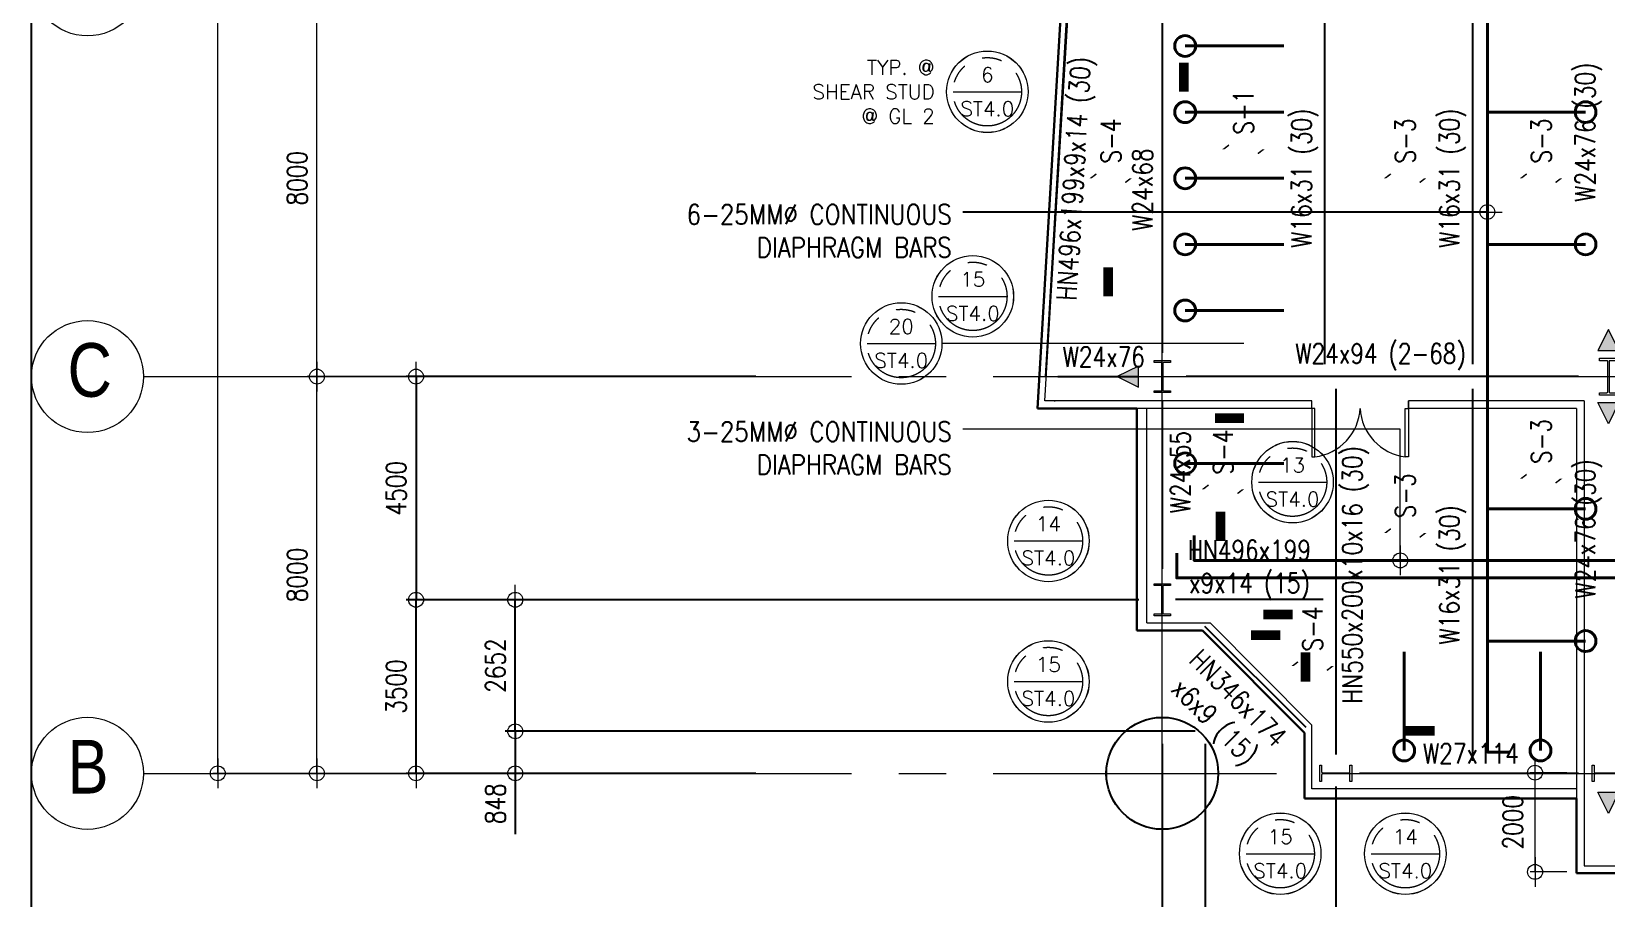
# Model space of a CAD drawing. Header units: millimetres. Extents: x -101701 to 170890, y -50253 to 85631.
# Drawn here: x -77990 to -46213, y -5012 to 12470 of the extents above; entities that cross this region are included whole.
import ezdxf
from ezdxf.enums import TextEntityAlignment as Align

# ---------------------------------------------------------------- set-up
doc = ezdxf.new("R2010")
doc.units = ezdxf.units.MM
doc.header["$MEASUREMENT"] = 0
doc.linetypes.add('CENTER2', pattern=[28.575, 19.05, -3.175, 3.175, -3.175])
doc.linetypes.add('PHANTOM2', pattern=[1.25, 0.625, -0.125, 0.125, -0.125, 0.125, -0.125])
doc.layers.get('0').update_dxf_attribs({"lineweight": 0})
for name, color, linetype, lineweight in [('A_ARCHITECTURAL BACKGROUND', 251, 'Continuous', 5), ('COLUMN', 2, 'Continuous', 20), ('GRIDLINES_DIM', 252, 'Continuous', 5), ('HATCH', 8, 'Continuous', 5), ('S-ANNO-DIMS', 252, 'Continuous', 5), ('S-ANNO-MARK', 2, 'Continuous', 9), ('S-ANNO-NPLT', 7, 'Continuous', 9), ('S-Anno-Symb', 143, 'PHANTOM2', 15), ('S-BEAM', 5, 'Continuous', 25), ('S-BEAM-IDEN', 2, 'Continuous', 9), ('S-BRACE', 2, 'Continuous', 18), ('S-COLS', 2, 'Continuous', 20), ('S-CONN', 1, 'Continuous', 9), ('S_COL', 2, 'Continuous', 20), ('S_DRB', 4, 'Continuous', 40), ('S_GRID LINES', 252, 'Continuous', 5), ('S_SLAB EDGE', 2, 'Continuous', 30), ('TEXT', 2, 'Continuous', 20)]:
    doc.layers.add(name, color=color, linetype=linetype, lineweight=lineweight)
doc.layers.add('GUIDE', color=191, linetype='Continuous', plot=False)
doc.styles.add('1', font='simplex.shx', dxfattribs={"width": 0.85, "height": 300})
doc.styles.add('ARIALNW', font='ARIALN.TTF')
doc.styles.add('ROMANSX', font='ROMANS.shx', dxfattribs={"height": 0.09375})
doc.styles.add('SIMPLEX', font='SIMPLEX.shx', dxfattribs={"width": 0.8, "height": 400})
doc.dimstyles.new('DIM_100', dxfattribs={"dimtxt": 1000, "dimasz": 2, "dimexe": 100, "dimexo": 250, "dimgap": 250, "dimtad": 1, "dimdec": 0, "dimrnd": 1, "dimdsep": 46, "dimtxsty": '1', "dimblk1": 'ESCADIM_ARW', "dimblk2": 'ESCADIM_ARW', "dimsah": 1, "dimcen": 50, "dimclrd": 256, "dimclre": 256, "dimclrt": 52, "dimadec": 0, "dimazin": 0, "dimtfac": 1, "dimtdec": 0, "dimtofl": 0, "dimtmove": 0, "dimatfit": 3, "dimldrblk": 'ESCADIM_ARW', "dimfxl": 1, "dimtolj": 1, "dimtzin": 0, "dimarcsym": 0})
doc.dimstyles.new('DIM_200', dxfattribs={"dimtxt": 400, "dimasz": 2, "dimexe": 200, "dimexo": 200, "dimgap": 200, "dimtad": 1, "dimdec": 0, "dimrnd": 1, "dimzin": 1, "dimdsep": 46, "dimtxsty": 'SIMPLEX', "dimblk1": 'ESCADIM_ARW', "dimblk2": 'ESCADIM_ARW', "dimsah": 1, "dimcen": 50, "dimclrd": 251, "dimclre": 251, "dimclrt": 52, "dimazin": 0, "dimtfac": 1, "dimtdec": 0, "dimtofl": 0, "dimtmove": 0, "dimatfit": 3, "dimldrblk": 'ESCADIM_ARW', "dimfxl": 1, "dimtolj": 1, "dimtzin": 0, "dimarcsym": 0})
doc.dimstyles.new('ESCA', dxfattribs={"dimtxt": 300, "dimasz": 1, "dimexe": 100, "dimexo": 100, "dimgap": 100, "dimtad": 1, "dimdec": 0, "dimrnd": 1, "dimdsep": 46, "dimtxsty": '1', "dimblk1": 'ESCADIM_ARW', "dimblk2": 'ESCADIM_ARW', "dimsah": 1, "dimcen": 50, "dimclrd": 256, "dimclre": 256, "dimclrt": 52, "dimadec": 0, "dimazin": 0, "dimtfac": 1, "dimtdec": 0, "dimtofl": 0, "dimtmove": 0, "dimatfit": 3, "dimldrblk": 'ESCADIM_ARW', "dimfxl": 1, "dimtolj": 1, "dimtzin": 0, "dimarcsym": 0})

# ---------------------------------------------------------------- blocks, each defined once
blk = doc.blocks.new('ARCHBACKGRND3')
at = {"layer": 'A_ARCHITECTURAL BACKGROUND', "color": 251, "ltscale": 10}
for p, q in [((-57504, 5021, 0), (-56602, 20100, 0)), ((-52122, 5021, 0), (-57504, 5021, 0)), ((-57304, 5009, 0), (-57303, 5021, 0)), ((-52122, 4871, 0), (-55650, 4871, 0)), ((-55449, 544, 0), (-55449, 4871, 0)), ((-52122, 4871, 0), (-52122, 5021, 0)), ((-52122, 4882, 0), (-52122, 4871, 0)), ((-52122, 4871, 0), (-52122, 3894, 0)), ((-52057, 4871, 0), (-52122, 4871, 0)), ((-52057, 3894, 0), (-52057, 4871, 0)), ((-50233, 3894, 0), (-50233, 4871, 0)), ((-50233, 4871, 0), (-50168, 4871, 0)), ((-50168, 5021, 0), (-50168, 4871, 0)), ((-50168, 4871, 0), (-50168, 5021, 0)), ((-46626, 5021, 0), (-50168, 5021, 0)), ((-50168, 4871, 0), (-50168, 3894, 0)), ((-46777, 4871, 0), (-50168, 4871, 0)), ((-46777, 4871, 0), (-46777, -2996, 0)), ((-46626, 5021, 0), (-46626, -4352, 0)), ((-52122, 3894, 0), (-52057, 3894, 0)), ((-50168, 3894, 0), (-50233, 3894, 0)), ((-55449, 544, 0), (-54172, 544, 0)), ((-54172, 544, 0), (-52118, -1518, 0)), ((-52118, -2798, 0), (-52118, -1518, 0)), ((-52268, -2996, 0), (-52268, -1669, 0)), ((-46777, -2798, 0), (-52118, -2798, 0)), ((-46626, -4352, 0), (-38576, -4352, 0))]:
    blk.add_line(p, q, dxfattribs=at)
at = {"layer": 'HATCH', "color": 251, "linetype": 'ByBlock', "ltscale": 0.5}
for centre, start, end in [((-52180, 4923, 0), 276.8071, 357.1428), ((-50110, 4923, 0), 182.8572, 263.1929)]:
    blk.add_arc(centre, 1036, start, end, dxfattribs=at)
at = {"layer": 'S_SLAB EDGE', "color": 2, "ltscale": 10}
for p, q in [((-57654, 4871, 0), (-56752, 20163, 0)), ((-55650, 4871, 0), (-57654, 4871, 0)), ((-55650, 394, 0), (-55650, 4871, 0)), ((-55650, 394, 0), (-54322, 394, 0)), ((-54322, 394, 0), (-52268, -1669, 0)), ((-52268, -2996, 0), (-52268, -1669, 0)), ((-46777, -2996, 0), (-52268, -2996, 0)), ((-46777, -2996, 0), (-46777, -4502, 0)), ((-46777, -4502, 0), (-38513, -4502, 0))]:
    blk.add_line(p, q, dxfattribs=at)
blk = doc.blocks.new('Bubble')
at = {"layer": 'S-ANNO-NPLT'}
blk.add_circle((0, 0), 0.261, dxfattribs=at)
at = {"layer": 'S-Anno-Symb', "color": 0}
blk.add_line((-0.219, 0), (0.219, 0), dxfattribs=at)
blk.add_circle((0, 0), 0.219, dxfattribs=at)
at = {"layer": 'S-Anno-Symb', "style": 'ROMANSX'}
for tag, p in [('1', (0, 0.109)), ('S1', (0, -0.109))]:
    blk.add_attdef(tag, text='', height=0.0937, dxfattribs=at).set_placement(p, align=Align.MIDDLE_CENTER)
at = {"layer": 'S-Anno-Symb', "style": 'ROMANSX', "width": 1.018385, "flags": 8}
blk.add_attdef('LONG', text='', height=0.0937, dxfattribs=at).set_placement((-0.18, -0.125), (0.18, -0.125), align=Align.FIT)
blk = doc.blocks.new('ESCADIM_ARW')
at = {"color": 7}
blk.add_line((-150, 0), (150, 0), dxfattribs=at)
blk.add_circle((0, 0), 75, dxfattribs=at)
blk = doc.blocks.new('11F COLUMN LAYOUT')
at = {"layer": 'COLUMN', "lineweight": 13}
for points in [[(0, 7677), (-164, 7677), (-164, 7714), (-30, 7714, 0.414214), (-10, 7734), (-10, 8266, 0.414214), (-30, 8286), (-164, 8286), (-164, 8323), (164, 8323), (164, 8286), (30, 8286, 0.414214), (10, 8266), (10, 7734, 0.414214), (30, 7714), (164, 7714), (164, 7677), (0, 7677)], [(0, 3177), (-164, 3177), (-164, 3214), (-30, 3214, 0.414214), (-10, 3234), (-10, 3766, 0.414214), (-30, 3786), (-164, 3786), (-164, 3823), (164, 3823), (164, 3786), (30, 3786, 0.414214), (10, 3766), (10, 3234, 0.414214), (30, 3214), (164, 3214), (164, 3177), (0, 3177)], [(3177, 0), (3177, 164), (3214, 164), (3214, 30, 0.414214), (3234, 10), (3766, 10, 0.414214), (3786, 30), (3786, 164), (3823, 164), (3823, -164), (3786, -164), (3786, -30, 0.414214), (3766, -10), (3234, -10, 0.414214), (3214, -30), (3214, -164), (3177, -164), (3177, 0)], [(8670, 0), (8670, 166), (8713, 166), (8713, 32, 0.414214), (8733, 12), (9267, 12, 0.414214), (9287, 32), (9287, 166), (9330, 166), (9330, -166), (9287, -166), (9287, -32, 0.414214), (9267, -12), (8733, -12, 0.414214), (8713, -32), (8713, -166), (8670, -166), (8670, 0)]]:
    blk.add_lwpolyline(points, format="xyb", dxfattribs=at)
at = {"layer": 'S_COL', "ltscale": 0.05, "elevation": 0}
blk.add_lwpolyline([(9000, 7626), (8818, 7626), (8818, 7675), (8969, 7675, 0.414214), (8987, 7693), (8987, 8304, 0.414214), (8969, 8321), (8818, 8321), (8818, 8370), (9182, 8370), (9182, 8321), (9031, 8321, 0.414214), (9013, 8304), (9013, 7693, 0.414214), (9031, 7675), (9182, 7675), (9182, 7626), (9000, 7626)], format="xyb", dxfattribs=at)
blk = doc.blocks.new('11TH FRAMING LAYOUT')
at = {"layer": 'S-CONN'}
for points in [[(8789, 8524), (8999, 8953), (9210, 8524)], [(-481, 7789), (-910, 7999), (-481, 8210)], [(8789, 7476), (8999, 7047), (9210, 7476)], [(8788, -381), (8999, -810), (9209, -381)]]:
    blk.add_hatch(color=256, dxfattribs=at).paths.add_polyline_path(points)
at = {"layer": 'GUIDE', "ltscale": 0.05}
blk.add_circle((0, 0), 1129, dxfattribs=at)
at = {"layer": 'S-BEAM'}
for p, q in [((-1511, 22392, 0), (-2360, 8000, 0)), ((3275, 15750, 0), (3275, 8250, 0)), ((6259, 15750, 0), (6259, 8250, 0)), ((-1, 15394, 0), (0, 8481)), ((-2107, 8000), (-481, 8000)), ((8394, 8000, 0), (481, 8000)), ((3500, 7750, 0), (3500, 381, 0)), ((6259, 7750, 0), (6259, 250, 0)), ((0, 7519), (0, 4122, 0)), ((3247, 3506, 0), (267, 3506, 0)), ((2905, 921, 0), (859, 2958, 0)), ((8394, 0, 0), (3976, 0, 0))]:
    blk.add_line(p, q, dxfattribs=at)
at = {"layer": 'S-CONN', "color": 1, "elevation": 0}
for points in [[(9210, 8524), (8999, 8953), (8789, 8524), (9211, 8524)], [(9210, 7476), (8999, 7047), (8789, 7476), (9211, 7476)], [(9209, -381), (8999, -810), (8788, -381), (9210, -381)]]:
    blk.add_lwpolyline(points, dxfattribs=at)
at = {"layer": 'S-CONN', "color": 1}
blk.add_lwpolyline([(-481, 8210), (-910, 7999), (-481, 7789), (-481, 8211)], dxfattribs=at)
blk = doc.blocks.new('*D118')
at = {"color": 251, "lineweight": -2, "ltscale": 0.05, "transparency": 16777216}
for p, q in [((-200, 16000), (-9256.27824, 16000)), ((-9056.27824, 8002), (-9056.27824, 15998)), ((-200, 8000), (-9256.27824, 8000))]:
    blk.add_line(p, q, dxfattribs=at)
at = {"layer": 'Defpoints', "color": 0, "ltscale": 0.05, "transparency": 16777216}
for p in [(-9056.27824, 16000), (0, 16000, 0), (0, 8000, 0)]:
    blk.add_point(p, dxfattribs=at)
at = {"color": 251, "lineweight": -2, "ltscale": 0.05, "transparency": 16777216, "xscale": 2, "yscale": 2, "zscale": 2}
for p, rotation in [((-9056.27824, 16000), 90), ((-9056.27824, 8000), 270)]:
    blk.add_blockref('ESCADIM_ARW', p, dxfattribs=dict(at, rotation=rotation))
at = {"color": 52, "ltscale": 0.05, "transparency": 16777216, "insert": (-9456.27824, 12000), "char_height": 400, "attachment_point": 5, "rotation": 90, "style": 'SIMPLEX'}
blk.add_mtext('\\A1;{\\W0.8;8000}', dxfattribs=at)
blk = doc.blocks.new('*D119')
at = {"layer": 'Defpoints', "color": 0, "transparency": 16777216}
for p in [(-11056.27824, 56000), (0, 56000, 0), (0, 8000, 0)]:
    blk.add_point(p, dxfattribs=at)
at = {"layer": 'GRIDLINES_DIM', "lineweight": -2, "transparency": 16777216}
for p, q in [((-250, 56000), (-11156.27824, 56000)), ((-11056.27824, 8002), (-11056.27824, 55998)), ((-250, 8000), (-11156.27824, 8000))]:
    blk.add_line(p, q, dxfattribs=at)
at = {"layer": 'GRIDLINES_DIM', "lineweight": -2, "transparency": 16777216, "xscale": 2, "yscale": 2, "zscale": 2}
for p, rotation in [((-11056.27824, 56000), 90), ((-11056.27824, 8000), 270)]:
    blk.add_blockref('ESCADIM_ARW', p, dxfattribs=dict(at, rotation=rotation))
at = {"layer": 'GRIDLINES_DIM', "color": 52, "transparency": 16777216, "insert": (-11506.27324, 32000), "char_height": 300, "attachment_point": 5, "rotation": 90, "style": '1'}
blk.add_mtext('\\A1;{\\H1.3333x;\\W0.8;48000}', dxfattribs=at)
blk = doc.blocks.new('*D122')
at = {"layer": 'Defpoints', "color": 0, "transparency": 16777216}
for p in [(15521, 8013), (16409, 8013, 0), (16409, 6013, 0)]:
    blk.add_point(p, dxfattribs=at)
at = {"layer": 'GRIDLINES_DIM', "lineweight": -2, "transparency": 16777216}
for p, q in [((16159, 8013), (15421, 8013)), ((15521, 6015), (15521, 8011)), ((16159, 6013), (15421, 6013))]:
    blk.add_line(p, q, dxfattribs=at)
at = {"layer": 'GRIDLINES_DIM', "lineweight": -2, "transparency": 16777216, "xscale": 2, "yscale": 2, "zscale": 2}
for p, rotation in [((15521, 8013), 90), ((15521, 6013), 270)]:
    blk.add_blockref('ESCADIM_ARW', p, dxfattribs=dict(at, rotation=rotation))
at = {"layer": 'GRIDLINES_DIM', "color": 52, "transparency": 16777216, "insert": (15071, 7013), "char_height": 400, "attachment_point": 5, "rotation": 90, "style": 'SIMPLEX'}
blk.add_mtext('\\A1;{\\W0.8;2000}', dxfattribs=at)
blk = doc.blocks.new('*D123')
at = {"color": 251, "lineweight": -2, "ltscale": 0.05, "transparency": 16777216}
for p, q in [((-200, 24000), (-9256.27824, 24000)), ((-9056.27824, 16002), (-9056.27824, 23998)), ((-200, 16000), (-9256.27824, 16000))]:
    blk.add_line(p, q, dxfattribs=at)
at = {"layer": 'Defpoints', "color": 0, "ltscale": 0.05, "transparency": 16777216}
for p in [(-9056.27824, 24000), (0, 24000, 0), (0, 16000, 0)]:
    blk.add_point(p, dxfattribs=at)
at = {"color": 251, "lineweight": -2, "ltscale": 0.05, "transparency": 16777216, "xscale": 2, "yscale": 2, "zscale": 2}
for p, rotation in [((-9056.27824, 24000), 90), ((-9056.27824, 16000), 270)]:
    blk.add_blockref('ESCADIM_ARW', p, dxfattribs=dict(at, rotation=rotation))
at = {"color": 52, "ltscale": 0.05, "transparency": 16777216, "insert": (-9456.27824, 20000), "char_height": 400, "attachment_point": 5, "rotation": 90, "style": 'SIMPLEX'}
blk.add_mtext('\\A1;{\\W0.8;8000}', dxfattribs=at)
blk = doc.blocks.new('*D70')
at = {"layer": 'Defpoints', "color": 0, "transparency": 16777216}
for p in [(-43175, -2240, 0), (-46175, -10739), (-46175, -15368)]:
    blk.add_point(p, dxfattribs=at)
at = {"layer": 'GRIDLINES_DIM', "lineweight": -2, "transparency": 16777216}
for p, q in [((-43175, -2490), (-43175, -15468)), ((-46175, -10989), (-46175, -15468)), ((-43177, -15368), (-46173, -15368))]:
    blk.add_line(p, q, dxfattribs=at)
at = {"layer": 'GRIDLINES_DIM', "lineweight": -2, "transparency": 16777216, "xscale": 2, "yscale": 2, "zscale": 2, "rotation": 180}
blk.add_blockref('ESCADIM_ARW', (-46175, -15368), dxfattribs=at)
at = {"layer": 'GRIDLINES_DIM', "lineweight": -2, "transparency": 16777216, "xscale": 2, "yscale": 2, "zscale": 2}
blk.add_blockref('ESCADIM_ARW', (-43175, -15368), dxfattribs=at)
at = {"layer": 'GRIDLINES_DIM', "color": 52, "transparency": 16777216, "insert": (-44675, -14918), "char_height": 400, "attachment_point": 5, "style": 'SIMPLEX'}
blk.add_mtext('\\A1;3000', dxfattribs=at)
blk = doc.blocks.new('*D74')
at = {"layer": 'Defpoints', "color": 0, "transparency": 16777216}
for p in [(-51675, -2505, 0), (-55175, -10739), (-55175, -15368)]:
    blk.add_point(p, dxfattribs=at)
at = {"layer": 'GRIDLINES_DIM', "lineweight": -2, "transparency": 16777216}
for p, q in [((-51675, -2755), (-51675, -15468)), ((-55175, -10989), (-55175, -15468)), ((-51677, -15368), (-55173, -15368))]:
    blk.add_line(p, q, dxfattribs=at)
at = {"layer": 'GRIDLINES_DIM', "lineweight": -2, "transparency": 16777216, "xscale": 2, "yscale": 2, "zscale": 2, "rotation": 180}
blk.add_blockref('ESCADIM_ARW', (-55175, -15368), dxfattribs=at)
at = {"layer": 'GRIDLINES_DIM', "lineweight": -2, "transparency": 16777216, "xscale": 2, "yscale": 2, "zscale": 2}
blk.add_blockref('ESCADIM_ARW', (-51675, -15368), dxfattribs=at)
at = {"layer": 'GRIDLINES_DIM', "color": 52, "transparency": 16777216, "insert": (-53425, -14918), "char_height": 400, "attachment_point": 5, "style": 'SIMPLEX'}
blk.add_mtext('\\A1;{\\W0.8;3500}', dxfattribs=at)
blk = doc.blocks.new('*D75')
at = {"layer": 'Defpoints', "color": 0, "transparency": 16777216}
for p in [(-54312, -1643, 0), (-51675, -2505, 0), (-54312, -13368)]:
    blk.add_point(p, dxfattribs=at)
at = {"layer": 'GRIDLINES_DIM', "lineweight": -2, "transparency": 16777216}
for p, q in [((-54312, -1893), (-54312, -13468)), ((-51675, -2755), (-51675, -13468)), ((-51677, -13368), (-54310, -13368))]:
    blk.add_line(p, q, dxfattribs=at)
at = {"layer": 'GRIDLINES_DIM', "lineweight": -2, "transparency": 16777216, "xscale": 2, "yscale": 2, "zscale": 2, "rotation": 180}
blk.add_blockref('ESCADIM_ARW', (-54312, -13368), dxfattribs=at)
at = {"layer": 'GRIDLINES_DIM', "lineweight": -2, "transparency": 16777216, "xscale": 2, "yscale": 2, "zscale": 2}
blk.add_blockref('ESCADIM_ARW', (-51675, -13368), dxfattribs=at)
at = {"layer": 'GRIDLINES_DIM', "color": 52, "transparency": 16777216, "insert": (-52994, -12918), "char_height": 400, "attachment_point": 5, "style": 'SIMPLEX'}
blk.add_mtext('\\A1;{\\W0.8;2637}', dxfattribs=at)
blk = doc.blocks.new('*D76')
at = {"layer": 'Defpoints', "color": 0, "transparency": 16777216}
for p in [(-55175, -1644, 0), (-54312, -1643, 0), (-55175, -13368)]:
    blk.add_point(p, dxfattribs=at)
at = {"layer": 'GRIDLINES_DIM', "lineweight": -2, "transparency": 16777216}
for p, q in [((-55175, -1894), (-55175, -13468)), ((-54312, -1893), (-54312, -13468)), ((-55175, -13368), (-56500, -13368)), ((-54314, -13368), (-55173, -13368))]:
    blk.add_line(p, q, dxfattribs=at)
at = {"layer": 'GRIDLINES_DIM', "lineweight": -2, "transparency": 16777216, "xscale": 2, "yscale": 2, "zscale": 2, "rotation": 180}
blk.add_blockref('ESCADIM_ARW', (-55175, -13368), dxfattribs=at)
at = {"layer": 'GRIDLINES_DIM', "lineweight": -2, "transparency": 16777216, "xscale": 2, "yscale": 2, "zscale": 2}
blk.add_blockref('ESCADIM_ARW', (-54312, -13368), dxfattribs=at)
at = {"layer": 'GRIDLINES_DIM', "color": 52, "transparency": 16777216, "insert": (-55838, -12918), "char_height": 400, "attachment_point": 5, "style": 'SIMPLEX'}
blk.add_mtext('\\A1;{\\W0.8;863}', dxfattribs=at)
blk = doc.blocks.new('*D95')
at = {"color": 251, "lineweight": -2, "ltscale": 0.05, "transparency": 16777216}
for p, q in [((-63375, 5511), (-70431, 5511)), ((-70231, 5509), (-70231, 1013)), ((-55649, 1011), (-70431, 1011))]:
    blk.add_line(p, q, dxfattribs=at)
at = {"layer": 'Defpoints', "color": 0, "ltscale": 0.05, "transparency": 16777216}
for p in [(-63175, 5511, 0), (-70231, 1011), (-55449, 1011, 0)]:
    blk.add_point(p, dxfattribs=at)
at = {"color": 251, "lineweight": -2, "ltscale": 0.05, "transparency": 16777216, "xscale": 2, "yscale": 2, "zscale": 2}
for p, rotation in [((-70231, 5511), 90), ((-70231, 1011), 270)]:
    blk.add_blockref('ESCADIM_ARW', p, dxfattribs=dict(at, rotation=rotation))
at = {"color": 52, "ltscale": 0.05, "transparency": 16777216, "insert": (-70631, 3261), "char_height": 400, "attachment_point": 5, "rotation": 90, "style": 'SIMPLEX'}
blk.add_mtext('\\A1;{\\W0.8;4500}', dxfattribs=at)
blk = doc.blocks.new('*D96')
at = {"color": 251, "lineweight": -2, "ltscale": 0.05, "transparency": 16777216}
for p, q in [((-55649, 1011), (-70431, 1011)), ((-70231, -2487), (-70231, 1009)), ((-63375, -2489), (-70431, -2489))]:
    blk.add_line(p, q, dxfattribs=at)
at = {"layer": 'Defpoints', "color": 0, "ltscale": 0.05, "transparency": 16777216}
for p in [(-70231, 1011), (-55449, 1011, 0), (-63175, -2489, 0)]:
    blk.add_point(p, dxfattribs=at)
at = {"color": 251, "lineweight": -2, "ltscale": 0.05, "transparency": 16777216, "xscale": 2, "yscale": 2, "zscale": 2}
for p, rotation in [((-70231, 1011), 90), ((-70231, -2489), 270)]:
    blk.add_blockref('ESCADIM_ARW', p, dxfattribs=dict(at, rotation=rotation))
at = {"color": 52, "ltscale": 0.05, "transparency": 16777216, "insert": (-70631, -739), "char_height": 400, "attachment_point": 5, "rotation": 90, "style": 'SIMPLEX'}
blk.add_mtext('\\A1;{\\W0.8;3500}', dxfattribs=at)
blk = doc.blocks.new('*D97')
at = {"color": 251, "lineweight": -2, "ltscale": 0.05, "transparency": 16777216}
for p, q in [((-55649, 1011), (-68431, 1011)), ((-68231, -1639), (-68231, 1009)), ((-54512, -1641), (-68431, -1641))]:
    blk.add_line(p, q, dxfattribs=at)
at = {"layer": 'Defpoints', "color": 0, "ltscale": 0.05, "transparency": 16777216}
for p in [(-68231, 1011), (-55449, 1011, 0), (-54312, -1641, 0)]:
    blk.add_point(p, dxfattribs=at)
at = {"color": 251, "lineweight": -2, "ltscale": 0.05, "transparency": 16777216, "xscale": 2, "yscale": 2, "zscale": 2}
for p, rotation in [((-68231, 1011), 90), ((-68231, -1641), 270)]:
    blk.add_blockref('ESCADIM_ARW', p, dxfattribs=dict(at, rotation=rotation))
at = {"color": 52, "ltscale": 0.05, "transparency": 16777216, "insert": (-68631, -315), "char_height": 400, "attachment_point": 5, "rotation": 90, "style": 'SIMPLEX'}
blk.add_mtext('\\A1;{\\W0.8;2652}', dxfattribs=at)
blk = doc.blocks.new('*D98')
at = {"color": 251, "lineweight": -2, "ltscale": 0.05, "transparency": 16777216}
for p, q in [((-54512, -1641), (-68431, -1641)), ((-68231, -1643), (-68231, -2487)), ((-63375, -2489), (-68431, -2489)), ((-68231, -2489), (-68231, -3714))]:
    blk.add_line(p, q, dxfattribs=at)
at = {"layer": 'Defpoints', "color": 0, "ltscale": 0.05, "transparency": 16777216}
for p in [(-54312, -1641, 0), (-68231, -2489), (-63175, -2489, 0)]:
    blk.add_point(p, dxfattribs=at)
at = {"color": 251, "lineweight": -2, "ltscale": 0.05, "transparency": 16777216, "xscale": 2, "yscale": 2, "zscale": 2}
for p, rotation in [((-68231, -1641), 90), ((-68231, -2489), 270)]:
    blk.add_blockref('ESCADIM_ARW', p, dxfattribs=dict(at, rotation=rotation))
at = {"color": 52, "ltscale": 0.05, "transparency": 16777216, "insert": (-68631, -3102), "char_height": 400, "attachment_point": 5, "rotation": 90, "style": 'SIMPLEX'}
blk.add_mtext('\\A1;{\\W0.8;848}', dxfattribs=at)
blk = doc.blocks.new('DIM_GRIDLINES_2')
for centre in [(-13685.6, 24000, 0), (-13685.6, 16000, 0), (-13685.6, 8000, 0)]:
    blk.add_circle(centre, 1129.4)
at = {"layer": 'GRIDLINES_DIM', "linetype": 'CENTER2', "ltscale": 300}
for p, q in [((8000, -10379.6), (8000, 63813, 0)), ((-12556.3, 16000, 0), (50790.7, 16000, 0)), ((-12556.3, 8000, 0), (50790.7, 8000, 0))]:
    blk.add_line(p, q, dxfattribs=at)
at = {"layer": 'GUIDE', "ltscale": 0.05}
blk.add_circle((8000, 8000, 0), 1129.4, dxfattribs=at)
at = {"layer": 'TEXT', "char_height": 1082.3, "width": 6807.085, "attachment_point": 1, "style": 'ARIALNW'}
for s, insert in [('C', (-14087.5, 16675.4, 0)), ('B', (-14087.5, 8675.4, 0))]:
    blk.add_mtext(s, dxfattribs=dict(at, insert=insert))
at = {"ltscale": 0.05}
for base, p1, p2, picture, middle in [((-9056.3, 24000, 0), (0, 16000, 0), (0, 24000, 0), '*D123', (-9456.3, 20000, 0)), ((-9056.3, 16000, 0), (0, 8000, 0), (0, 16000, 0), '*D118', (-9456.3, 12000, 0))]:
    dim = blk.add_linear_dim(base=base, p1=p1, p2=p2, angle=90, text='{\\W0.8;<>}', dimstyle='DIM_200', dxfattribs=at)
    dim.commit()
    dim.dimension.update_dxf_attribs({"geometry": picture, "text_midpoint": middle})
at = {"layer": 'GRIDLINES_DIM'}
dim = blk.add_linear_dim(base=(-11056.3, 56000, 0), p1=(0, 8000, 0), p2=(0, 56000, 0), angle=90, text='{\\H1.3333x;\\W0.8;<>}', dimstyle='DIM_100', override={"dimtxt": 400, "dimtxsty": '1'}, dxfattribs=at)
dim.commit()
dim.dimension.update_dxf_attribs({"geometry": '*D119', "text_midpoint": (-11506.3, 32000, 0)})
dim = blk.add_linear_dim(base=(15520.6, 8012.6, 0), p1=(16408.8, 6012.6, 0), p2=(16408.8, 8012.6, 0), angle=90, text='{\\W0.8;<>}', dimstyle='DIM_100', override={"dimtxt": 400, "dimtxsty": 'SIMPLEX'}, dxfattribs=at)
dim.commit()
dim.dimension.update_dxf_attribs({"geometry": '*D122', "text_midpoint": (15520.6, 7012.6, 0), "dimtype": 128})
blk = doc.blocks.new("ADD' L BARS")
at = {"layer": 'S_DRB'}
for p, q in [((10450, 22666.4, 0), (8460.4, 22666.4, 0)), ((10450.1, 21333.2, 0), (8460.5, 21333.2, 0)), ((10450.3, 19999.9, 0), (8460.7, 19999.9, 0)), ((10450.4, 18666.6, 0), (8460.8, 18666.6, 0)), ((10450.6, 17333.3, 0), (8461, 17333.3, 0)), ((10450, 14250.2, 0), (8460.4, 14250.2, 0)), ((12879.1, 10450, 0), (12879.1, 8460.4, 0)), ((15629.3, 10450, 0), (15629.3, 8460.4, 0))]:
    blk.add_line(p, q, dxfattribs=at)
at = {"layer": 'S_DRB', "color": 4, "elevation": 0}
blk.add_lwpolyline([(22866.9, 12793.6), (22866.9, 12293.6), (8642.5, 12293.6), (8642.5, 12793.6)], dxfattribs=at)
at = {"layer": 'S_DRB'}
for centre in [(8460.4, 22666.4, 0), (8460.5, 21333.2, 0), (8460.7, 19999.9, 0), (8460.8, 18666.6, 0), (8461, 17333.3, 0), (8460.4, 14250.2, 0), (12879.1, 8460.4, 0), (15629.3, 8460.4, 0)]:
    blk.add_circle(centre, 210.4, dxfattribs=at)
at = {"layer": 'S-BEAM-IDEN', "insert": (3752.1, 15089.7, 0), "char_height": 400, "attachment_point": 3, "style": '1'}
blk.add_mtext_dynamic_manual_height_columns('3-25MM∅ CONTINUOUS \\PDIAPHRAGM BARS', width=8791.578, gutter_width=1, heights=[0], dxfattribs=at)
at = {"layer": 'S-ANNO-DIMS', "color": 4}
blk.add_leader([(12800, 12293.6, 0), (12800, 14937.1, 0), (3976.4, 14937.1, 0)], dimstyle='ESCA', override={"dimasz": 2, "dimtad": 0, "dimfxl": 0.0625}, dxfattribs=at)

msp = doc.modelspace()

# ---------------------------------------------------------------- linework, layer by layer
at = {"layer": 'GUIDE', "ltscale": 0.5, "elevation": -106.73928}
msp.add_lwpolyline([(-77989.96083, 53324.28514), (-5925.3379, 53324.28514), (-5925.3379, -34476.50554), (-77989.96083, -34476.50554)], close=True, dxfattribs=at)
at = {"layer": 'GUIDE', "ltscale": 0.5}
msp.add_circle((-55174.97233, -2488.74009, -0.00001), 1129.35513, dxfattribs=at)
at = {"layer": 'S-ANNO-MARK', "elevation": -0.00002}
for points in [[(-56505.98933, 9598.19382, 29.99952, 29.99952, 0), (-56619.03366, 9511.19268, 0, 0, 0), (-55809.45611, 9511.19268, 29.99952, 29.99952, 0), (-55922.50044, 9424.19155, 0, 0, 0)], [(-50565.60049, 9598.26103, 29.99952, 29.99952, 0), (-50678.64482, 9511.2599, 0, 0, 0), (-49869.06727, 9511.2599, 29.99952, 29.99952, 0), (-49982.1116, 9424.25876, 0, 0, 0)], [(-47824.10621, 9598.26103, 29.99952, 29.99952, 0), (-47937.15054, 9511.2599, 0, 0, 0), (-47127.57299, 9511.2599, 29.99952, 29.99952, 0), (-47240.61732, 9424.25876, 0, 0, 0)], [(-47824.10621, 3539.52292, 29.99952, 29.99952, 0), (-47937.15054, 3452.52178, 0, 0, 0), (-47127.57299, 3452.52178, 29.99952, 29.99952, 0), (-47240.61732, 3365.52065, 0, 0, 0)], [(-54241.53326, 3326.69266, 29.99952, 29.99952, 0), (-54354.57759, 3239.69152, 0, 0, 0), (-53545.00004, 3239.69152, 29.99952, 29.99952, 0), (-53658.04437, 3152.69039, 0, 0, 0)], [(-50565.60049, 2443.86015, 29.99952, 29.99952, 0), (-50678.64482, 2356.85901, 0, 0, 0), (-49869.06727, 2356.85901, 29.99952, 29.99952, 0), (-49982.1116, 2269.85788, 0, 0, 0)]]:
    msp.add_lwpolyline(points, format="xyseb", dxfattribs=at)
at = {"layer": 'S-ANNO-MARK'}
msp.add_lwpolyline([(-52437.508, -240.12702, 29.99952, 29.99952, 0), (-52550.55233, -327.12815, 0, 0, 0), (-51740.97478, -327.12815, 29.99952, 29.99952, 0), (-51854.0191, -414.12929, 0, 0, 0)], format="xyseb", dxfattribs=at)
at = {"layer": 'S-ANNO-NPLT'}
for centre in [(-58705.69997, 11254.54099, -0.00003), (-58997.96065, 7129.36371, -0.00002), (-60442, 6178.36, -0.00002), (-52547.40764, 3381.86639, -0.00002), (-57472.69902, 2196.88385, -0.00003), (-57472.69902, -637.1, -0.00001), (-52796.25838, -4109.86998, -0.00001), (-50271.52, -4109.86998, -0.00002)]:
    msp.add_circle(centre, 821.36597, dxfattribs=at)
at = {"layer": 'S-Anno-Symb', "linetype": 'ByBlock'}
msp.add_line((-53527, 6178.36, -0.00002), (-59620.63403, 6178.36, -0.00002), dxfattribs=at)
for points, elevation in [([(-57884.334, 11254.54099, 0, 0, 0), (-54740.47808, 11254.54099, 196.07256, 196.07256, 0), (-54740.47808, 11842.75867, 0, 0, 0)], -0.00003), ([(-58176.59468, 7129.36371, 0, 0, 0), (-56265.73971, 7129.36371, 196.07256, 196.07256, 0), (-56265.73971, 7717.58139, 0, 0, 0)], -0.00002), ([(-53527, 6178.36, 0, 0, 0), (-53527, 4675.13768, 196.07256, 196.07256, 0), (-54115.21768, 4675.13768, 0, 0, 0)], -0.00002), ([(-56651.33305, 2196.88385, 0, 0, 0), (-53999.23086, 2196.88385, 196.07256, 196.07256, 0), (-53999.23086, 2785.10153, 0, 0, 0)], -0.00003), ([(-52547.40764, 2560.50041, 0, 0, 0), (-52547.40764, 713.37225, 196.07256, 196.07256, 0), (-53135.62532, 713.37225, 0, 0, 0)], -0.00002), ([(-52796.25838, -3288.504, 0, 0, 0), (-52796.25838, 294.88828, 196.07256, 196.07256, 0), (-53384.47606, 294.88828, 0, 0, 0)], -0.00001), ([(-56651.33305, -637.1, 0, 0, 0), (-52285.41294, -637.1, 196.07256, 196.07256, 0), (-52285.41294, -48.88232, 0, 0, 0)], -0.00001), ([(-50271.52, -3288.504, 0, 0, 0), (-50271.52, -1632.99584, 196.07256, 196.07256, 0), (-49683.30232, -1632.99584, 0, 0, 0)], -0.00002)]:
    msp.add_lwpolyline(points, format="xyseb", dxfattribs=dict(at, elevation=elevation))
at = {"layer": 'S-COLS', "elevation": -0.00001}
msp.add_lwpolyline([(-53829.3955, 10181.41105, 29.99952, 29.99952, 0), (-53942.43983, 10094.40992, 0, 0, 0), (-53132.86228, 10094.40992, 29.99952, 29.99952, 0), (-53245.9066, 10007.40878, 0, 0, 0)], format="xyseb", dxfattribs=at)
at = {"layer": 'S_DRB'}
for p, q in [((-48624.97233, 10844.59324, -0.00001), (-46635.33934, 10844.59324, -0.00001)), ((-48624.97233, 8177.92657, -0.00001), (-46635.33934, 8177.92657, -0.00001)), ((-48624.97233, 2844.59324, -0.00001), (-46635.33934, 2844.59324, -0.00001)), ((-48624.97233, 177.92657, -0.00001), (-46635.33934, 177.92657, -0.00001))]:
    msp.add_line(p, q, dxfattribs=at)
at = {"layer": 'S_DRB', "color": 4}
for points, elevation in [([(-48166.46661, -2059.38842), (-48616.46661, -2059.38842), (-48616.46661, 45116.53555), (-48166.46661, 45116.53555)], -0.00002), ([(-19505.95233, 1953.27424), (-19505.95233, 1453.27424), (-54882.50772, 1453.27424), (-54882.50772, 1953.27424)], -0.00003)]:
    msp.add_lwpolyline(points, dxfattribs=dict(at, elevation=elevation))
at = {"layer": 'S_DRB'}
for centre in [(-46635.33934, 10844.59324, -0.00001), (-46635.33934, 8177.92657, -0.00001), (-46635.33934, 2844.59324, -0.00001), (-46635.33934, 177.92657, -0.00001)]:
    msp.add_circle(centre, 210.36702, dxfattribs=at)

# ---------------------------------------------------------------- block references
at = {"layer": 'A_ARCHITECTURAL BACKGROUND', "color": 251, "ltscale": 10}
for name in ['11TH FRAMING LAYOUT', '11F COLUMN LAYOUT']:
    msp.add_blockref(name, (-55174.97233, -2488.74009, -0.00001), dxfattribs=at)
at = {"layer": 'A_ARCHITECTURAL BACKGROUND', "lineweight": 13}
msp.add_blockref('ARCHBACKGRND3', (-38.9141, 0, -0.00004), dxfattribs=at)
at = {"layer": 'S-Anno-Symb', "xscale": 3149.760000000242, "yscale": 3149.760000000242, "zscale": 3149.760000000242}
for p, values in [((-58705.69997, 11254.54099, -0.00003), {'1': '6', 'S1': 'ST4.0'}), ((-58997.96065, 7129.36371, -0.00002), {'1': '15', 'S1': 'ST4.0'}), ((-60442, 6178.36, -0.00002), {'1': '20', 'S1': 'ST4.0'}), ((-52547.40764, 3381.86639, -0.00002), {'1': '13', 'S1': 'ST4.0'}), ((-57472.69902, 2196.88385, -0.00003), {'1': '14', 'S1': 'ST4.0'}), ((-57472.69902, -637.1, -0.00001), {'1': '15', 'S1': 'ST4.0'}), ((-52796.25838, -4109.86998, -0.00001), {'1': '15', 'S1': 'ST4.0'}), ((-50271.52, -4109.86998, -0.00002), {'1': '14', 'S1': 'ST4.0'})]:
    msp.add_blockref('Bubble', p, dxfattribs=at).add_auto_attribs(values)
at = {"layer": 'S-BRACE'}
msp.add_blockref("ADD' L BARS", (-63174.97233, -10488.74009, -0.00002), dxfattribs=at)
at = {"layer": 'S_GRID LINES'}
msp.add_blockref('DIM_GRIDLINES_2', (-63174.97233, -10488.74009, -0.00001), dxfattribs=at)

# ---------------------------------------------------------------- texts
at = {"layer": 'S-ANNO-DIMS', "color": 52, "char_height": 400, "attachment_point": 5, "style": 'SIMPLEX'}
for s, insert, rotation in [('\\A1;{\\W0.8;HN496x199x9x14 (30)}', (-56897.63533, 9501.56854, -0.00001), 86.576121781), ('\\A1;{\\W0.8;W24x76 (30)}', (-46576.06224, 10442.95008, -0.00004), 90), ('\\A1;\\pxqc;{\\W0.8;S-1}', (-53537.65105, 10844.40992, -0.00001), 90), ('\\A1;{\\W0.8;W16x31 (30)}', (-52300.32978, 9515.29028, -0.00002), 90), ('\\A1;{\\W0.8;W16x31 (30)}', (-49316.46661, 9515.29028, -0.00003), 90), ('\\A1;\\pxqc;S-4', (-56214.24488, 10261.19268, -0.00002), 90), ('\\A1;\\pxqc;S-3', (-50273.85604, 10261.2599, -0.00002), 90), ('\\A1;\\pxqc;S-3', (-47532.36176, 10261.2599, -0.00002), 90), ('\\A1;\\pxqc;S-3', (-47532.36176, 4202.52178, -0.00002), 90), ('\\A1;{\\W0.8;W24x55}', (-54809.59237, 3585.70292, -0.00001), 90), ('\\A1;\\pxqc;S-4', (-53949.78882, 3989.69152, -0.00002), 90), ('\\A1;{\\W0.8;HN550x200x10x16 (30)}', (-51276.00161, 1515.29029, -0.00002), 90), ('\\A1;\\pxqc;S-3', (-50273.85604, 3106.85901, -0.00002), 90), ('\\A1;{\\W0.8;W24x76 (30)}', (-46574.97233, 2440.03748, -0.00003), 90), ('\\A1;{\\W0.8;W16x31 (30)}', (-49316.46661, 1515.29029, -0.00003), 90), ('\\A1;\\pxqc;S-4', (-52145.76355, 422.87185), 90), ('\\A1;{\\W0.8;HN346x174\\Px6x9 (15)}', (-53929.96394, -1255.98047, -0.00002), 314.883029329)]:
    msp.add_mtext(s, dxfattribs=dict(at, insert=insert, rotation=rotation))
for s, insert in [('\\A1;{\\W0.8;W24x76}', (-56357.23698, 5910.21866, -0.00001)), ('\\A1;W24x94 (2-68)', (-50771.61804, 5910.53905, -0.00002)), ('\\A1;{\\W0.8;HN496x199\\Px9x14 (15)}', (-53417.68417, 1613.07605, -0.00003)), ('\\A1;{\\W0.8;W27x114}', (-48949.52578, -2089.46095, 0))]:
    msp.add_mtext(s, dxfattribs=dict(at, insert=insert))
at = {"layer": 'S-Anno-Symb', "insert": (-59766.84594, 11254.54099, -0.00003), "char_height": 295.29, "width": 6780.3427625, "attachment_point": 6, "style": 'ROMANSX'}
msp.add_mtext('TYP. @ \\PSHEAR STUD\\P@ GL 2', dxfattribs=at)
at = {"layer": 'S-BEAM-IDEN', "insert": (-59422.9183, 8982.05755, -0.00004), "char_height": 400, "attachment_point": 3, "style": '1'}
msp.add_mtext_dynamic_manual_height_columns('6-25MM∅ CONTINUOUS \\PDIAPHRAGM BARS', width=8791.57845, gutter_width=1, heights=[0], dxfattribs=at)
at = {"layer": 'S-COLS', "color": 52, "insert": (-55574.68345, 9282.72133, -0.00002), "char_height": 400, "attachment_point": 5, "rotation": 90, "style": 'SIMPLEX'}
msp.add_mtext('\\A1;{\\W0.8;W24x68}', dxfattribs=at)

# ---------------------------------------------------------------- dimensions: what is measured, and where the dimension line sits
at = {"ltscale": 0.05}
for base, p1, p2, angle, picture, middle in [((-70231.25057, 1011.32314, -0.00001), (-63174.97233, 5511.25991, -0.00001), (-55449.21411, 1011.32314, -0.00002), 270, '*D95', (-70631.25057, 3261.29152, -0.00001)), ((-70231.25057, 1011.32314, -0.00001), (-63174.97233, -2488.74009, -0.00001), (-55449.21411, 1011.32314, -0.00002), 90, '*D96', (-70631.25057, -738.70848, -0.00001)), ((-68231.25057, 1011.32314, -0.00001), (-54312.00455, -1640.77877, -0.00001), (-55449.21411, 1011.32314, -0.00002), 90, '*D97', (-68631.25057, -314.72782, -0.00001)), ((-68231.25057, -2488.74009, -0.00001), (-54312.00455, -1640.77877, -0.00001), (-63174.97233, -2488.74009, -0.00001), 270, '*D98', (-68631.25057, -3102.16867, -0.00001))]:
    dim = msp.add_linear_dim(base=base, p1=p1, p2=p2, angle=angle, text='{\\W0.8;<>}', dimstyle='DIM_200', dxfattribs=at)
    dim.commit()
    dim.dimension.update_dxf_attribs({"geometry": picture, "text_midpoint": middle})
at = {"layer": 'GRIDLINES_DIM'}
for base, p1, p2, picture, middle in [((-55174.97233, -13368.38058, -0.00001), (-54312.00455, -1642.77877, -0.00001), (-55174.97233, -1644.40709, 0), '*D76', (-55838.4009, -12918.38058, -0.00001)), ((-54312.00455, -13368.38058, -0.00001), (-51675.28077, -2505.10042, -0.00001), (-54312.00455, -1642.77877, -0.00001), '*D75', (-52993.64266, -12918.38058, -0.00001)), ((-55174.97233, -15368.38058, -0.00001), (-51675.28077, -2505.10042, -0.00001), (-55174.97233, -10738.74009, -0.00001), '*D74', (-53425.12655, -14918.38058, -0.00001))]:
    dim = msp.add_linear_dim(base=base, p1=p1, p2=p2, angle=180, text='{\\W0.8;<>}', dimstyle='DIM_100', override={"dimtxt": 400, "dimtxsty": 'SIMPLEX'}, dxfattribs=at)
    dim.commit()
    dim.dimension.update_dxf_attribs({"geometry": picture, "text_midpoint": middle})
dim = msp.add_linear_dim(base=(-46174.97233, -15368.38058, -0.00001), p1=(-43174.97233, -2240.36842, -0.00001), p2=(-46174.97233, -10738.74009, -0.00001), angle=180, dimstyle='DIM_100', override={"dimtxt": 400, "dimtxsty": 'SIMPLEX'}, dxfattribs=at)
dim.commit()
dim.dimension.update_dxf_attribs({"geometry": '*D70', "text_midpoint": (-44674.97233, -14918.38058, -0.00001)})

# ---------------------------------------------------------------- leaders
at = {"layer": 'S-ANNO-DIMS', "color": 4}
msp.add_leader([(-48616.46661, 8829.44229, -0.00003), (-59198.58609, 8829.44229, -0.00003)], dimstyle='ESCA', override={"dimasz": 2, "dimtad": 0, "dimfxl": 0.0625}, dxfattribs=at)

doc.saveas('drawing.dxf')
